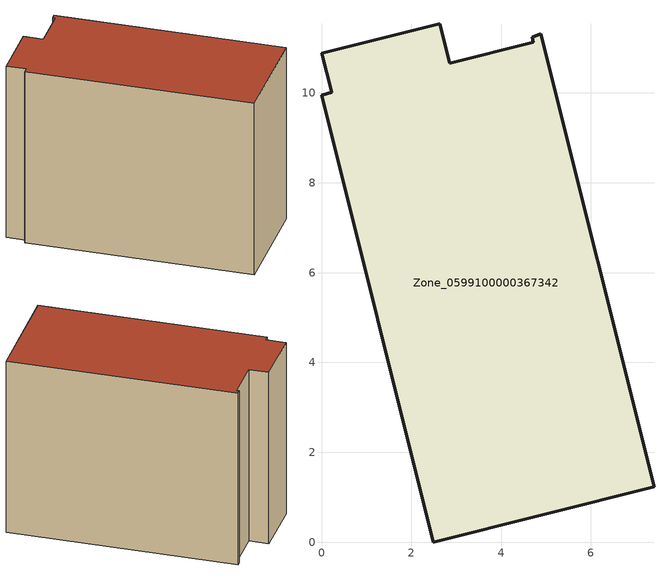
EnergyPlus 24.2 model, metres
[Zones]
Zone_0599100000367342
 floor ground (C_G): 4.88,11.32 7.4,1.23 2.49,0 0,9.95 0.23,10.01 0.01,10.88 2.64,11.54 2.86,10.67 4.72,11.13 4.69,11.24 z0
 wall outside (C_F): 2.49,0 7.4,1.23 4.88,11.32 4.69,11.24 4.72,11.13 2.86,10.67 2.64,11.54 0.01,10.88 0.23,10.01 0,9.95 2.49,0 z0:8.47
 roof outside (C_R): 7.4,1.23 4.88,11.32 4.69,11.24 4.72,11.13 2.86,10.67 2.64,11.54 0.01,10.88 0.23,10.01 0,9.95 2.49,0 z8.47
[BUILDING]
Pand.0599100000367342: North Axis=0; Terrain=City; Loads Convergence Tolerance Value=0.04; Temperature Convergence Tolerance Value=0.4; Solar Distribution=FullExterior; Maximum Number of Warmup Days=25; Minimum Number of Warmup Days=1
[Site:Location]
Rotterdam.The.Hague.AP_ZH_NLD Design_Conditions: Latitude=51.96; Longitude=4.45; Time Zone=1; Elevation=-4.5
[SITE:GROUNDTEMPERATURE:BUILDINGSURFACE]
18, 18, 18, 18, 18, 18, 18, 18, 18, 18, 18, 18
[MATERIAL] Thermal Absorptance=0.9; Solar Absorptance=0.7; Visible Absorptance=0.7
Name | Roughness | Thickness | Conductivity | Density | Specific Heat
G.TI.1992-2005 | MediumSmooth | 0.15 | 0.06 | 540 | 1210
F.TI.1992-2005 | Rough | 0.3 | 0.12 | 1920 | 840
R.TI.1992-2005 | MediumRough | 0.2 | 0.08 | 1500 | 1000
[CONSTRUCTION]
C_G: G.TI.1992-2005
C_F: F.TI.1992-2005
C_R: R.TI.1992-2005
[ZONE]
Zone_0599100000367342: Type=1; Multiplier=1; Ceiling Height=Autocalculate; Volume=Autocalculate; Floor Area=autocalculate; Part of Total Floor Area=Yes
[ZONEINFILTRATION:DESIGNFLOWRATE]
Infil_Zone_0599100000367342: Zone or ZoneList or Space or SpaceList=Zone_0599100000367342; Schedule=AlwaysOn; Design Flow Rate Calculation Method=Flow/Area; Flow Rate per Floor Area=0.0015; Constant Term Coefficient=1; Temperature Term Coefficient=0; Velocity Term Coefficient=0; Velocity Squared Term Coefficient=0
[HVACTEMPLATE:ZONE:IDEALLOADSAIRSYSTEM]
Zone_0599100000367342: Maximum Heating Supply Air Temperature=50; Minimum Cooling Supply Air Temperature=13; Maximum Heating Supply Air Humidity Ratio=0.0156; Minimum Cooling Supply Air Humidity Ratio=0.0077; Heating Limit=NoLimit; Cooling Limit=NoLimit; Dehumidification Control Type=ConstantSensibleHeatRatio; Cooling Sensible Heat Ratio=0.7; Dehumidification Setpoint=60; Humidification Control Type=None; Humidification Setpoint=30; Outdoor Air Method=None; Outdoor Air Flow Rate per Person=0.00944; Outdoor Air Flow Rate per Zone Floor Area=0; Outdoor Air Flow Rate per Zone=0; Demand Controlled Ventilation Type=None; Outdoor Air Economizer Type=NoEconomizer; Heat Recovery Type=None; Sensible Heat Recovery Effectiveness=0.7; Latent Heat Recovery Effectiveness=0.65
[ZONECONTROL:THERMOSTAT]
ThermostatControl_Zone_0599100000367342: Zone or ZoneList=Zone_0599100000367342; Control Type Schedule=DualSetpointControlType; Control 1=Thermostat_Zone_0599100000367342; Temperature Difference Between Cutout And Setpoint=0
[THERMOSTATSETPOINT:DUALSETPOINT]
Thermostat_Zone_0599100000367342: Heating Setpoint Temperature Schedule=HeatingSetpoint_Zone_0599100000367342; Cooling Setpoint Temperature Schedule=CoolingSetpoint_Zone_0599100000367342
[SCHEDULE:COMPACT]
HeatingSetpoint_Zone_0599100000367342: Through: 12/31, For: AllDays, Until: 24:00, 21
CoolingSetpoint_Zone_0599100000367342: Through: 12/31, For: AllDays, Until: 24:00, 24
DualSetpointControlType: Through: 12/31, For: AllDays, Until: 24:00, 4
AlwaysOn: Through: 12/31, For: AllDays, Until: 24:00, 1
